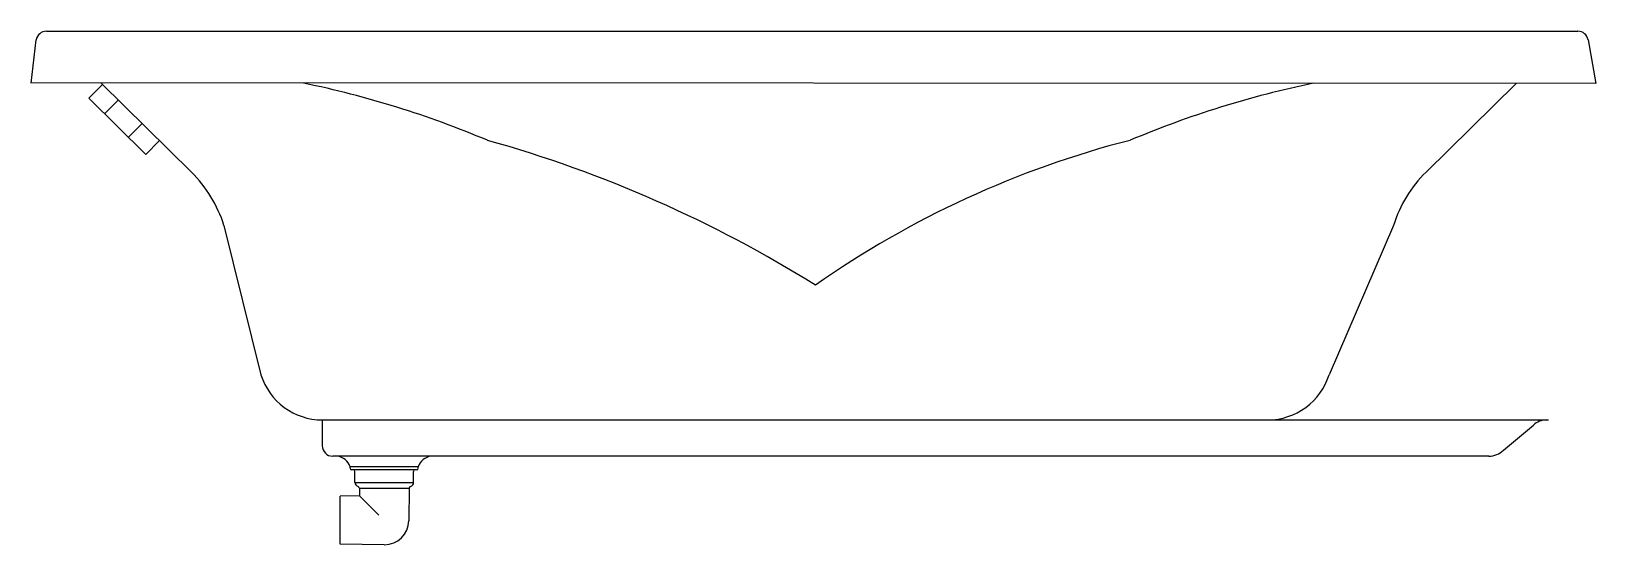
# Model space of a CAD drawing. Header units: millimetres. Extents: x -1092.12 to -1090.61, y 2265.86 to 2266.35.
import ezdxf

# ---------------------------------------------------------------- set-up
doc = ezdxf.new("R2010")
doc.units = ezdxf.units.MM
doc.header["$LTSCALE"] = 10
doc.layers.add('jacuzzi', color=1, linetype='Continuous')

msp = doc.modelspace()

# ---------------------------------------------------------------- linework, layer by layer
at = {"layer": 'jacuzzi'}
for p, q in [((-1092.1048, 2266.3542), (-1090.6274, 2266.3542)), ((-1091.3629, 2266.3542), (-1090.6339, 2266.3542)), ((-1092.1194, 2266.3041), (-1092.1146, 2266.3459)), ((-1090.6176, 2266.3459), (-1090.6102, 2266.3039)), ((-1090.6102, 2266.3039), (-1092.1193, 2266.3044)), ((-1092.0508, 2266.3028), (-1092.0639, 2266.2895)), ((-1092.052, 2266.3041), (-1091.9649, 2266.2184)), ((-1090.6869, 2266.3039), (-1090.7738, 2266.2184)), ((-1092.0639, 2266.2895), (-1092.009, 2266.2354)), ((-1092.0355, 2266.2878), (-1092.0486, 2266.2744)), ((-1092.0125, 2266.2652), (-1092.0257, 2266.2519)), ((-1091.9958, 2266.2488), (-1092.009, 2266.2354)), ((-1091.9335, 2266.1669), (-1091.8978, 2266.0227)), ((-1090.8053, 2266.1669), (-1090.8674, 2266.0227)), ((-1091.8386, 2265.9792), (-1091.3629, 2265.9792)), ((-1091.8386, 2265.9792), (-1091.8386, 2265.9542)), ((-1091.3629, 2265.9792), (-1090.6557, 2265.9792)), ((-1090.6992, 2265.95), (-1090.6701, 2265.9741)), ((-1091.3629, 2265.9442), (-1091.8286, 2265.9442)), ((-1090.7133, 2265.9442), (-1091.3629, 2265.9442)), ((-1091.8118, 2265.9325), (-1091.8118, 2265.9341)), ((-1091.746, 2265.9341), (-1091.8118, 2265.9341)), ((-1091.7476, 2265.931), (-1091.8103, 2265.931)), ((-1091.8073, 2265.9189), (-1091.8073, 2265.9295)), ((-1091.7506, 2265.9189), (-1091.7506, 2265.9295)), ((-1091.746, 2265.9325), (-1091.746, 2265.9341)), ((-1091.8073, 2265.9189), (-1091.7506, 2265.9189)), ((-1091.8029, 2265.9135), (-1091.8028, 2265.9059)), ((-1091.8029, 2265.9135), (-1091.7549, 2265.9135)), ((-1091.7549, 2265.9135), (-1091.7553, 2265.882)), ((-1091.8028, 2265.9059), (-1091.8214, 2265.9057)), ((-1091.8214, 2265.9037), (-1091.8214, 2265.9057)), ((-1091.8214, 2265.8605), (-1091.8214, 2265.9042)), ((-1091.8028, 2265.9059), (-1091.7842, 2265.8873)), ((-1091.8214, 2265.8592), (-1091.8214, 2265.861)), ((-1091.7789, 2265.8588), (-1091.8214, 2265.8592))]:
    msp.add_line(p, q, dxfattribs=at)
for centre, radius, start, end in [((-1092.1048, 2266.3442), 0.01, 90, 170), ((-1090.6274, 2266.3442), 0.01, 10, 90), ((-1092.0484, 2265.3747), 0.949, 67.1149, 78.3418), ((-1090.6903, 2265.3747), 0.949, 101.6763, 112.8851), ((-1092.0084, 2265.0756), 1.2186, 58.0134, 74.3358), ((-1090.8284, 2265.3479), 0.9302, 104.3792, 125.0721), ((-1092.0519, 2266.1299), 0.124, 17.3197, 45.4704), ((-1090.6869, 2266.1299), 0.124, 134.5296, 162.6803), ((-1091.8386, 2266.0412), 0.062, 197.3197, 270), ((-1090.9266, 2266.0412), 0.062, 270, 342.6803), ((-1090.6579, 2265.9619), 0.0173, 90, 135), ((-1091.8286, 2265.9542), 0.01, 180, 270), ((-1091.8265, 2265.9288), 0.0156, 19.8249, 81.7268), ((-1091.7314, 2265.9288), 0.0156, 98.2732, 160.1751), ((-1090.7133, 2265.9642), 0.02, 270, 315), ((-1091.8103, 2265.9325), 0.00152, 180, 270), ((-1091.8088, 2265.9295), 0.00152, 0, 90), ((-1091.7491, 2265.9295), 0.00152, 90, 180), ((-1091.7476, 2265.9325), 0.00152, 270, 0), ((-1091.8033, 2265.9189), 0.00395, 180, 257.8805), ((-1091.8045, 2265.9135), 0.00152, 0.5, 77.8805), ((-1091.7534, 2265.9135), 0.00152, 102.1195, 179.5), ((-1091.7545, 2265.9189), 0.00395, 282.1195, 0), ((-1091.7787, 2265.8822), 0.0234, 269.5, 359.5)]:
    msp.add_arc(centre, radius, start, end, dxfattribs=at)

doc.saveas('drawing.dxf')
